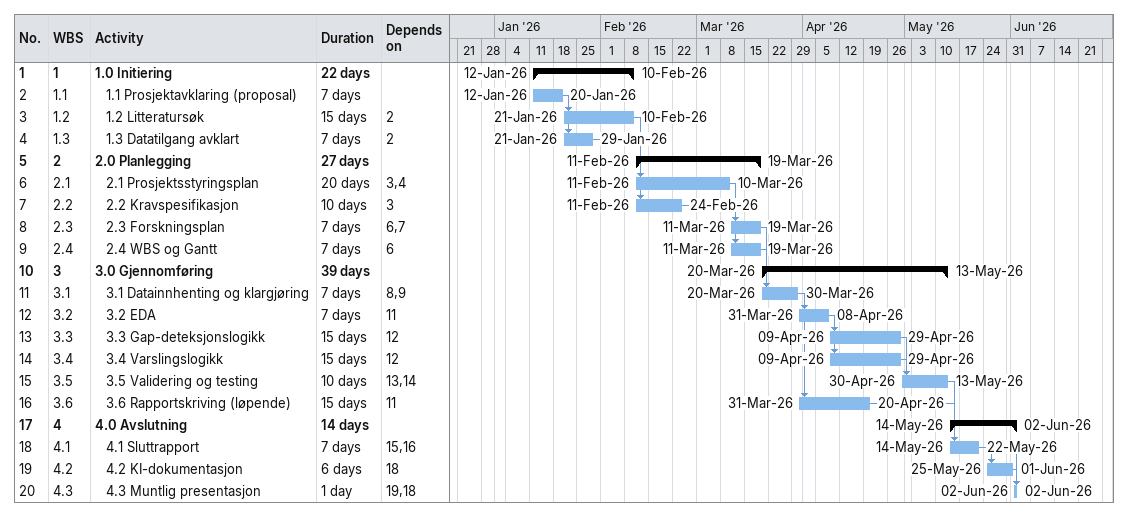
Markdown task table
| ID | WBS | Task | Duration | Start | Finish | Predecessors |
|---|---|---|---|---|---|---|
| 1 | 1 | **1.0 Initiering** | 22d | 2026-01-12 | 2026-02-10 |  |
| 2 | 1.1 | 1.1 Prosjektavklaring (proposal) | 7d | 2026-01-12 | 2026-01-20 |  |
| 3 | 1.2 | 1.2 Litteratursøk | 15d | 2026-01-21 | 2026-02-10 | 2 |
| 4 | 1.3 | 1.3 Datatilgang avklart | 7d | 2026-01-21 | 2026-01-29 | 2 |
| 5 | 2 | **2.0 Planlegging** | 27d | 2026-02-11 | 2026-03-19 |  |
| 6 | 2.1 | 2.1 Prosjektsstyringsplan | 20d | 2026-02-11 | 2026-03-10 | 3, 4 |
| 7 | 2.2 | 2.2 Kravspesifikasjon | 10d | 2026-02-11 | 2026-02-24 | 3 |
| 8 | 2.3 | 2.3 Forskningsplan | 7d | 2026-03-11 | 2026-03-19 | 6, 7 |
| 9 | 2.4 | 2.4 WBS og Gantt | 7d | 2026-03-11 | 2026-03-19 | 6 |
| 10 | 3 | **3.0 Gjennomføring** | 39d | 2026-03-20 | 2026-05-13 |  |
| 11 | 3.1 | 3.1 Datainnhenting og klargjøring | 7d | 2026-03-20 | 2026-03-30 | 8, 9 |
| 12 | 3.2 | 3.2 EDA | 7d | 2026-03-31 | 2026-04-08 | 11 |
| 13 | 3.3 | 3.3 Gap-deteksjonslogikk | 15d | 2026-04-09 | 2026-04-29 | 12 |
| 14 | 3.4 | 3.4 Varslingslogikk | 15d | 2026-04-09 | 2026-04-29 | 12 |
| 15 | 3.5 | 3.5 Validering og testing | 10d | 2026-04-30 | 2026-05-13 | 13, 14 |
| 16 | 3.6 | 3.6 Rapportskriving (løpende) | 15d | 2026-03-31 | 2026-04-20 | 11 |
| 17 | 4 | **4.0 Avslutning** | 14d | 2026-05-14 | 2026-06-02 |  |
| 18 | 4.1 | 4.1 Sluttrapport | 7d | 2026-05-14 | 2026-05-22 | 15, 16 |
| 19 | 4.2 | 4.2 KI-dokumentasjon | 6d | 2026-05-25 | 2026-06-01 | 18 |
| 20 | 4.3 | 4.3 Muntlig presentasjon | 1d | 2026-06-02 | 2026-06-02 | 19, 18 |
